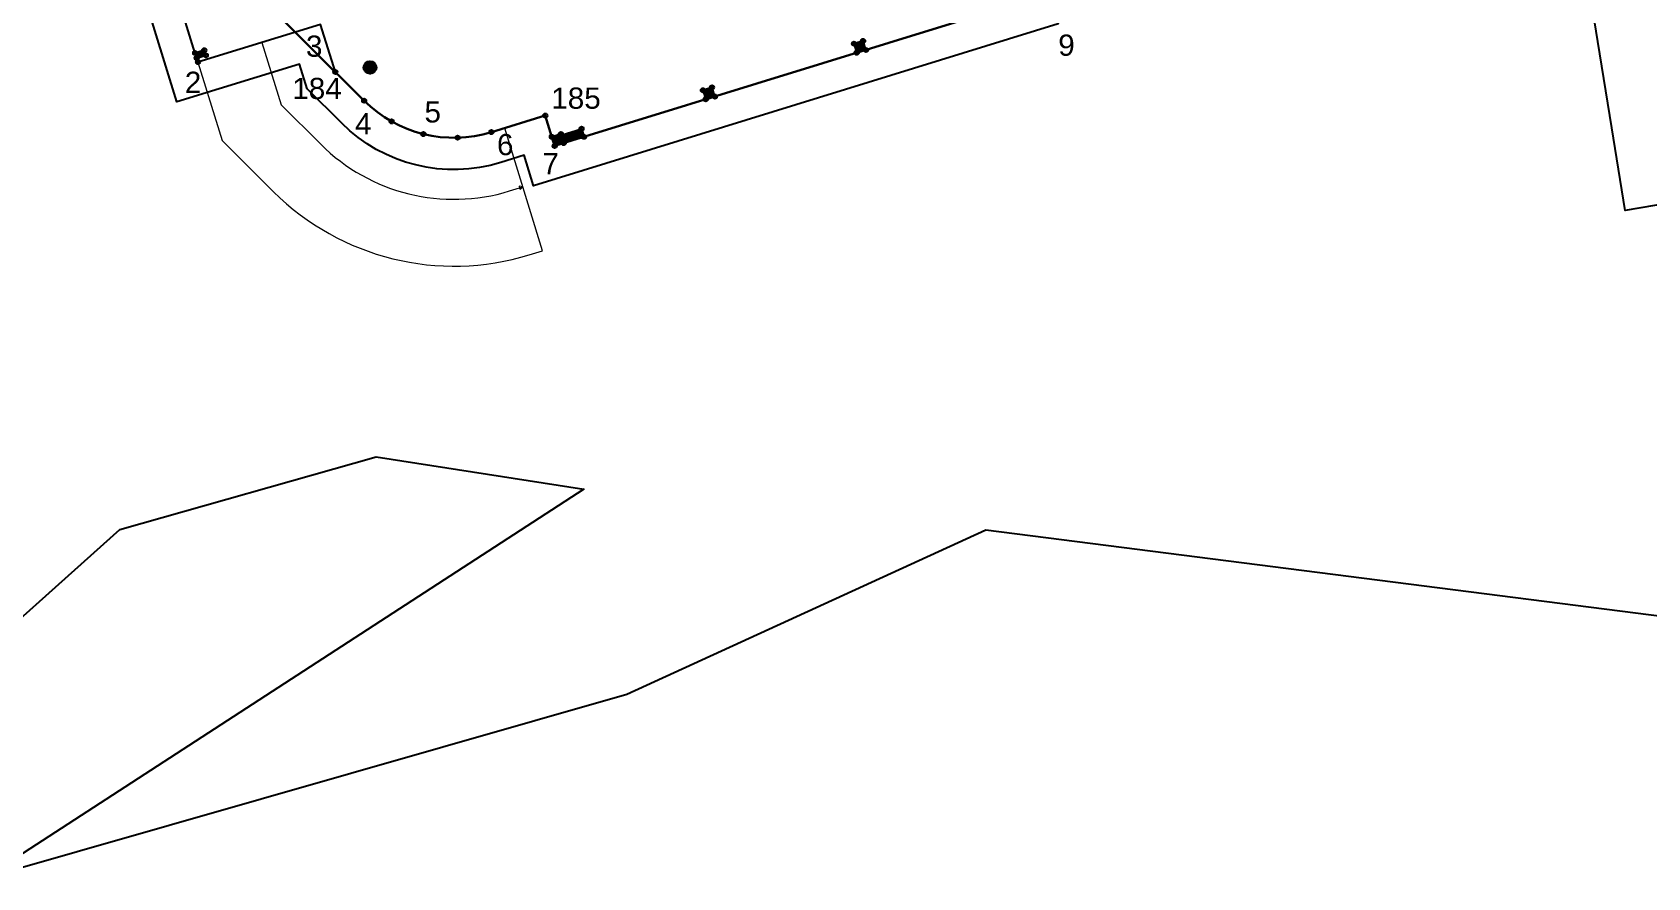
# Model space of a CAD drawing. Header units: metres. Extents: x 7509067 to 7509712, y 4726925 to 4727058.
# Drawn here: x 7509362.7 to 7509438.9, y 4726925 to 4726964.9 of the extents above; entities that cross this region are included whole.
import ezdxf

# ---------------------------------------------------------------- set-up
doc = ezdxf.new("R2010")
doc.units = ezdxf.units.M
doc.header["$PDMODE"] = 32
doc.header["$PDSIZE"] = 0.2
for name, color, linetype, lineweight in [('ArchiCAD Doors_Pen_No__3', 3, 'Continuous', 18), ('muri', 7, 'Continuous', 40), ('Shtyllat', 1, 'Continuous', 25)]:
    doc.layers.add(name, color=color, linetype=linetype, lineweight=lineweight)
doc.layers.add('Parcela_Bazë', color=7, linetype='Continuous')
doc.styles.get("Standard").update_dxf_attribs({"font": 'arial.ttf'})
pattern_1 = [(152.13, (0, 0), (-0.0296841552326, -0.05613466779208), []), (242.13, (0, 0), (0.05613466779208, -0.0296841552326), [])]

msp = doc.modelspace()

# ---------------------------------------------------------------- hatches: boundary and pattern name
at = {"layer": 'Shtyllat'}
h = msp.add_hatch(dxfattribs=at)
h.set_pattern_fill('ANSI37', color=256, scale=0.02, angle=107.13, style=0)
h.set_pattern_definition(pattern_1)
h.paths.add_polyline_path([(7509370.484, 4726963.652), (7509370.914, 4726963.784), (7509370.84, 4726964.023), (7509370.41, 4726963.891)])
h = msp.add_hatch(dxfattribs=at)
h.set_pattern_fill('ANSI37', color=256, scale=0.02, angle=107.13, style=0)
h.set_pattern_definition(pattern_1)
h.paths.add_polyline_path([(7509401.59, 4726963.902), (7509402.02, 4726964.035), (7509401.888, 4726964.465), (7509401.458, 4726964.332)])
h = msp.add_hatch(dxfattribs=at)
h.set_pattern_fill('ANSI37', color=256, scale=0.02, angle=107.13, style=0)
h.set_pattern_definition(pattern_1)
edge = h.paths.add_edge_path()
edge.add_arc((7509378.65, 4726963.215), 0.3, 0, 360)
h = msp.add_hatch(dxfattribs=at)
h.set_pattern_fill('ANSI37', color=256, scale=0.02, angle=107.13, style=0)
h.set_pattern_definition(pattern_1)
h.paths.add_polyline_path([(7509394.471, 4726961.708), (7509394.901, 4726961.841), (7509394.768, 4726962.271), (7509394.338, 4726962.138)])
h = msp.add_hatch(dxfattribs=at)
h.set_pattern_fill('ANSI37', color=256, scale=0.02, angle=107.13, style=0)
h.set_pattern_definition(pattern_1)
h.paths.add_polyline_path([(7509388.671, 4726960.156), (7509388.619, 4726960.323), (7509387.663, 4726960.028), (7509387.715, 4726959.861)])
h.paths.add_polyline_path([(7509387.715, 4726959.861), (7509387.781, 4726959.646), (7509388.737, 4726959.941), (7509388.671, 4726960.156)])
h = msp.add_hatch(dxfattribs=at)
h.set_pattern_fill('ANSI37', color=256, scale=0.02, angle=107.13, style=0)
h.set_pattern_definition(pattern_1)
h.paths.add_polyline_path([(7509387.351, 4726959.514), (7509387.781, 4726959.646), (7509387.649, 4726960.076), (7509387.219, 4726959.944)])

# ---------------------------------------------------------------- linework, layer by layer
for p in [(7509370.41, 4726963.891), (7509370.84, 4726964.023), (7509401.458, 4726964.332), (7509401.59, 4726963.902), (7509401.888, 4726964.465), (7509402.02, 4726964.035), (7509370.484, 4726963.652), (7509370.543, 4726963.461), (7509370.914, 4726963.784), (7509377.017, 4726962.997), (7509378.375, 4726961.646), (7509394.338, 4726962.138), (7509394.471, 4726961.708), (7509394.768, 4726962.271), (7509394.901, 4726961.841), (7509386.909, 4726960.947), (7509386.909, 4726960.947), (7509379.665, 4726960.67), (7509381.169, 4726960.074), (7509384.374, 4726960.166), (7509387.649, 4726960.076), (7509388.619, 4726960.323), (7509382.778, 4726959.902), (7509387.219, 4726959.944), (7509387.351, 4726959.514), (7509387.663, 4726960.028), (7509387.781, 4726959.646), (7509388.737, 4726959.941)]:
    msp.add_point(p)
at = {"layer": 'ArchiCAD Doors_Pen_No__3', "color": 3, "flags": 128}
msp.add_lwpolyline([(7509373.553, 4726964.389), (7509374.458, 4726961.451), (7509376.33, 4726959.59, 0.277233), (7509385.228, 4726957.394), (7509385.852, 4726957.587), (7509385.722, 4726957.457), (7509385.697, 4726957.539), (7509385.852, 4726957.587), (7509385.672, 4726957.621), (7509385.697, 4726957.539), (7509385.852, 4726957.587)], format="xyb", dxfattribs=at)
at = {"layer": 'ArchiCAD Doors_Pen_No__3', "flags": 128}
msp.add_lwpolyline([(7509370.543, 4726963.461), (7509371.68, 4726959.772), (7509374.108, 4726957.357, 0.277233), (7509386.156, 4726954.384), (7509386.78, 4726954.576), (7509384.998, 4726960.358)], format="xyb", dxfattribs=at)
at = {"layer": 'muri', "lineweight": 30}
msp.add_lwpolyline([(7509443.153, 4727009.57), (7509414.207, 4727000.648), (7509415.109, 4726997.787), (7509413.628, 4726997.331), (7509413.186, 4726998.764), (7509407.548, 4726997.027), (7509407.99, 4726995.593), (7509364.747, 4726982.265), (7509368.989, 4726968.504), (7509370.891, 4726969.09), (7509378.375, 4726961.646, 0.277233), (7509384.374, 4726960.166), (7509386.909, 4726960.947), (7509387.351, 4726959.514), (7509488.506, 4726990.691)], format="xyb", dxfattribs=at)
at = {"layer": 'muri', "lineweight": -2}
for points in [[(7509377.317, 4726960.582), (7509375.694, 4726962.197), (7509375.333, 4726963.367), (7509369.551, 4726961.585), (7509362.872, 4726983.257), (7509401.838, 4726995.267), (7509411.087, 4726965.26), (7509386.359, 4726957.638), (7509385.918, 4726959.072), (7509384.816, 4726958.732, -0.277233)], [(7509378.375, 4726961.646), (7509377.017, 4726962.997), (7509376.325, 4726965.243), (7509370.543, 4726963.461), (7509364.747, 4726982.265), (7509400.775, 4726993.369), (7509409.14, 4726966.229), (7509387.351, 4726959.514), (7509386.909, 4726960.947), (7509384.374, 4726960.166, -0.277233)]]:
    msp.add_lwpolyline(points, format="xyb", close=True, dxfattribs=at)
at = {"layer": 'Parcela_Bazë', "color": 7, "linetype": 'Continuous'}
for points in [[(7509323.626, 4726974.218), (7509334.683, 4726961.662), (7509358.821, 4726934.252), (7509366.862, 4726941.435), (7509378.938, 4726944.866), (7509388.726, 4726943.341), (7509360.506, 4726925.037), (7509390.759, 4726933.68), (7509407.666, 4726941.434), (7509445.418, 4726936.603)], [(7509457.639, 4726959.843), (7509437.803, 4726956.466), (7509437.175, 4726960.361), (7509435.773, 4726969.001), (7509455.572, 4726972.112)]]:
    msp.add_lwpolyline(points, dxfattribs=at)
at = {"layer": 'Shtyllat', "color": 0}
for points in [[(7509370.484, 4726963.652), (7509370.914, 4726963.784), (7509370.84, 4726964.023), (7509370.41, 4726963.891)], [(7509401.59, 4726963.902), (7509402.02, 4726964.035), (7509401.888, 4726964.465), (7509401.458, 4726964.332)], [(7509394.471, 4726961.708), (7509394.901, 4726961.841), (7509394.768, 4726962.271), (7509394.338, 4726962.138)], [(7509387.351, 4726959.514), (7509387.781, 4726959.646), (7509387.649, 4726960.076), (7509387.219, 4726959.944)], [(7509387.351, 4726959.514), (7509387.781, 4726959.646), (7509387.649, 4726960.076), (7509387.219, 4726959.944)]]:
    msp.add_lwpolyline(points, close=True, dxfattribs=at)
msp.add_lwpolyline([(7509387.663, 4726960.028), (7509388.619, 4726960.323), (7509388.737, 4726959.941), (7509387.781, 4726959.646), (7509387.663, 4726960.028)], dxfattribs=at)
msp.add_circle((7509378.65, 4726963.215), 0.3, dxfattribs=at)

# ---------------------------------------------------------------- texts
at = {"char_height": 1, "attachment_point": 1}
for s, insert in [('9', (7509411.084, 4726964.763)), ('3', (7509375.632, 4726964.716)), ('2', (7509369.923, 4726963.013)), ('4', (7509377.947, 4726961.06)), ('5', (7509381.218, 4726961.619)), ('6', (7509384.635, 4726960.079)), ('7', (7509386.776, 4726959.179))]:
    msp.add_mtext_dynamic_manual_height_columns(s, width=0.44039, gutter_width=1, heights=[0], dxfattribs=dict(at, insert=insert))
at = {"color": 1, "char_height": 1, "attachment_point": 1}
for s, insert in [('184', (7509374.987, 4726962.722)), ('185', (7509387.193, 4726962.266))]:
    msp.add_mtext_dynamic_manual_height_columns(s, width=0.44039, gutter_width=1, heights=[0], dxfattribs=dict(at, insert=insert))

doc.saveas('drawing.dxf')
